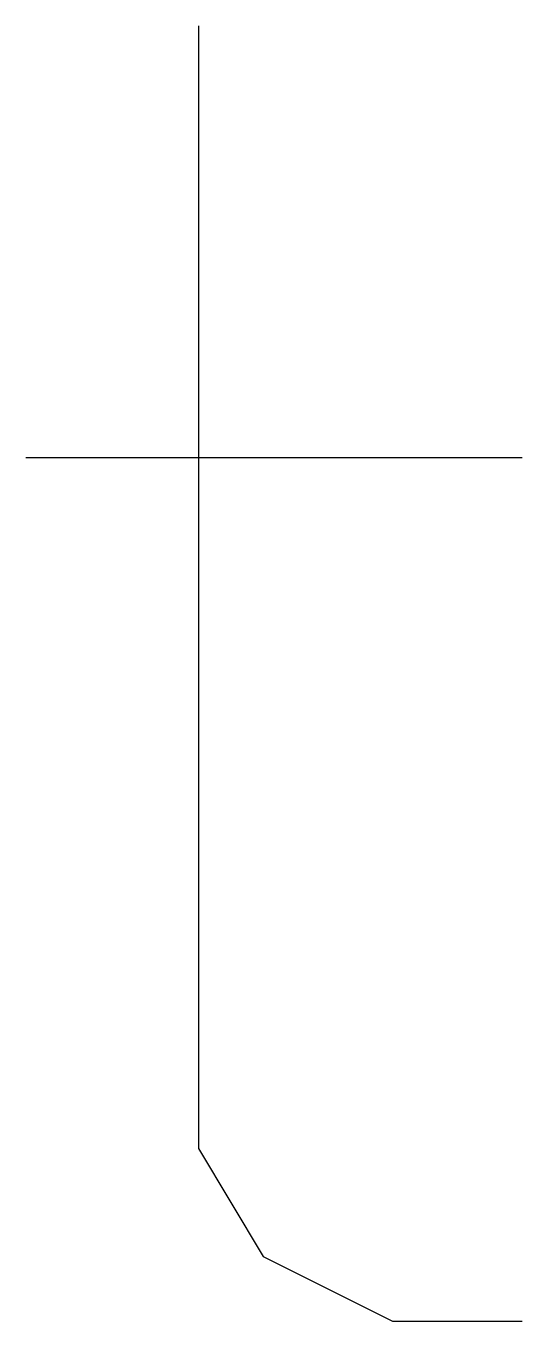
# Model space of a CAD drawing. Extents: x 4000 to 326700, y 4000 to 230000.
# Drawn here: x 110740 to 110970, y 170260 to 170860 of the extents above; entities that cross this region are included whole.
import ezdxf

# ---------------------------------------------------------------- set-up
doc = ezdxf.new("R2010")
doc.units = 0
doc.layers.add('RED', color=5, linetype='CONTINUOUS')

msp = doc.modelspace()

# ---------------------------------------------------------------- linework, layer by layer
at = {"layer": 'RED'}
for p, q in [((110820, 170860), (110820, 170340)), ((110740, 170660), (110970, 170660)), ((110820, 170340), (110850, 170290)), ((110850, 170290), (110910, 170260)), ((110910, 170260), (110970, 170260))]:
    msp.add_line(p, q, dxfattribs=at)

doc.saveas('drawing.dxf')
